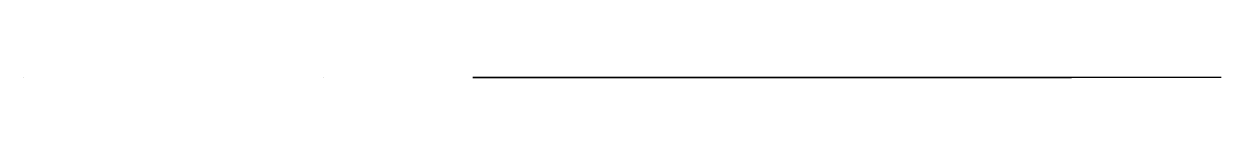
# Model space of a CAD drawing. Header units: inches. Extents: x 0 to 4, y 5 to 5.
import ezdxf

# ---------------------------------------------------------------- set-up
doc = ezdxf.new("R2010")
doc.units = ezdxf.units.IN
doc.header["$MEASUREMENT"] = 0

msp = doc.modelspace()

# ---------------------------------------------------------------- linework, layer by layer
for p, q in [((0, 5), (0, 5, 2)), ((4, 5), (1.5, 5)), ((1.5, 5), (1.5, 5, 0.5)), ((1.5, 5, 0.5), (3.5, 5, 2)), ((4, 5, 4), (3.5, 5, 4)), ((3.5, 5, 4), (3.5, 5, 2)), ((4, 5), (4, 5, 4))]:
    msp.add_line(p, q)
at = {"extrusion": (0, -1, 0)}
msp.add_line((1, 5, 2), (1, 5, 3.5), dxfattribs=at)

doc.saveas('drawing.dxf')
